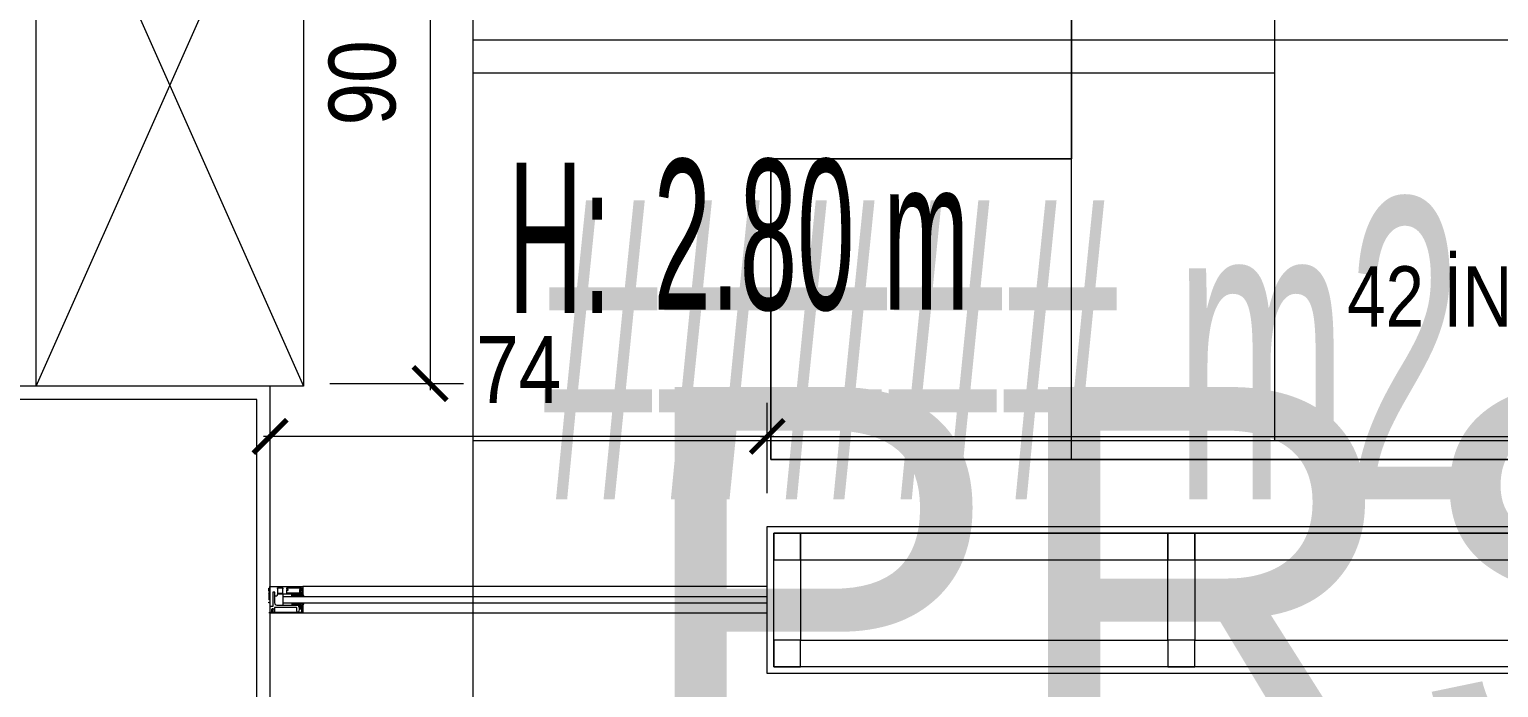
# Model space of a CAD drawing. Extents: x -9058 to 11890, y 0 to 8245.
# Drawn here: x 1791 to 2011, y 2932.7 to 3031.2 of the extents above; entities that cross this region are included whole.
import ezdxf
from ezdxf.enums import TextEntityAlignment as Align

# ---------------------------------------------------------------- set-up
doc = ezdxf.new("R2010")
doc.units = 0
doc.header["$MEASUREMENT"] = 0
doc.linetypes.add('DASHDOT', pattern=[1, 0.5, -0.25, 0, -0.25])
doc.layers.get('0').update_dxf_attribs({"color": 9, "lineweight": 9})
for name, color, linetype, lineweight in [('01', 9, 'Continuous', 9), ('05', 9, 'Continuous', 9), ('06D', 9, 'Continuous', 9), ('10', 9, 'Continuous', 9), ('11', 9, 'Continuous', 9), ('14', 9, 'Continuous', 9), ('15', 9, 'Continuous', 9), ('21_mahal200', 9, 'Continuous', 9), ('21_mahal200 @ 10 (1)', 9, 'Continuous', 9), ('21_mahal200 @ 10 (2)', 9, 'Continuous', 9), ('21_mahal200 @ 20', 9, 'Continuous', 9)]:
    doc.layers.add(name, color=color, linetype=linetype, lineweight=lineweight)
doc.styles.add('Arial', font='arial.ttf', dxfattribs={"height": 2.5})
doc.styles.add('MuuM_TEXT-STANDART', font='ARIALN.TTF')
doc.dimstyles.new('MuuM_DIM50', dxfattribs={"dimscale": 5, "dimtxt": 2, "dimasz": 1, "dimexe": 1, "dimexo": 1, "dimgap": 1, "dimtad": 1, "dimdec": 1, "dimrnd": 1, "dimdsep": 46, "dimtxsty": 'MuuM_TEXT-STANDART', "dimblk": 'ARCHTICK', "dimcen": 0, "dimdle": 0.2, "dimclrd": 256, "dimclre": 256, "dimclrt": 256, "dimadec": 0, "dimazin": 0, "dimtfac": 5, "dimtdec": 1, "dimtix": 1, "dimtmove": 2, "dimatfit": 3, "dimldrblk": 'DOT', "dimfxl": 5, "dimfxlon": 1, "dimtolj": 1, "dimlwd": -1, "dimlwe": -1, "dimarcsym": 0})
pattern_1 = [(45, (2431.60318, 5119.4504), (0.0883883476, -0.0883883476), []), (315, (2431.60318, 5119.4504), (-0.0883883476, -0.0883883476), [])]

# ---------------------------------------------------------------- blocks, each defined once
blk = doc.blocks.new('0a_roomno2')
blk.add_lwpolyline([(30, -16), (0, -16), (0, 0), (30, 0)], close=True)
for points in [[(0, -5), (30, -5)], [(12, -5), (12, -16)], [(12, -10.5), (0, -10.5)]]:
    blk.add_lwpolyline(points)
at = {"style": 'MuuM_TEXT-STANDART', "width": 0.6}
blk.add_text('H:', height=2.25, dxfattribs=at).set_placement((0.525, -12.962), align=Align.MIDDLE_LEFT)
at = {"style": 'Arial'}
blk.add_attdef('ODANO', (0, 1.505), '', height=3, dxfattribs=at)
blk.add_attdef('MEKANADI', text='', height=3, dxfattribs=at).set_placement((0.525, -4.75), align=Align.BOTTOM_LEFT)
at = {"style": 'MuuM_TEXT-STANDART', "width": 0.6}
for tag, p in [('YER01', (15, -7)), ('TAVAN01', (20.625, -7)), ('DUVAR01', (26.25, -7)), ('YER02', (15, -10.375)), ('TAVAN02', (20.625, -10.375)), ('DUVAR02', (26.25, -10.375)), ('YER03', (15, -13.75)), ('TAVAN03', (20.625, -13.75)), ('DUVAR03', (26.25, -13.75))]:
    blk.add_attdef(tag, text='', height=2.25, dxfattribs=at).set_placement(p, align=Align.MIDDLE_CENTER)
at = {"style": 'MuuM_TEXT-STANDART'}
blk.add_attdef('M2', text='', height=2.25, dxfattribs=at).set_placement((1.323, -7.805), align=Align.MIDDLE_LEFT)
at = {"style": 'MuuM_TEXT-STANDART', "width": 0.6}
blk.add_attdef('TEMIZTAVANYUKSEKLIGI', text='', height=2.25, dxfattribs=at).set_placement((2.7, -13.162), align=Align.MIDDLE_LEFT)
blk = doc.blocks.new('*U1871')
at = {"layer": '21_mahal200 @ 20'}
ref = blk.add_blockref('0a_roomno2', (1857.47, 2882.62), dxfattribs=dict(at, xscale=20, yscale=20, zscale=20))
ref.add_attrib('ODANO', ' PRS-ZK-12', (1857.47, 2917.72), dxfattribs={"layer": '0', "height": 60, "style": 'Arial'})
blk = doc.blocks.new('*U1872')
at = {"layer": '21_mahal200 @ 10 (1)'}
ref = blk.add_blockref('0a_roomno2', (1857.47, 3129.66), dxfattribs=dict(at, xscale=10, yscale=10, zscale=10))
ref.add_attrib('TEMIZTAVANYUKSEKLIGI', '2.80 m', dxfattribs={"layer": '0', "height": 22.5, "style": 'MuuM_TEXT-STANDART', "width": 0.6}).set_placement((1884.47, 3000.54), align=Align.MIDDLE_LEFT)
at = {"layer": '21_mahal200 @ 10 (2)'}
ref = blk.add_blockref('0a_roomno2', (1857.47, 3129.66), dxfattribs=dict(at, xscale=10, yscale=10, zscale=10))
ref.add_attrib('TEMIZTAVANYUKSEKLIGI', '2.80 m', dxfattribs={"layer": '0', "height": 22.5, "style": 'MuuM_TEXT-STANDART', "width": 0.6}).set_placement((1884.47, 3000.54), align=Align.MIDDLE_LEFT)
at = {"layer": '21_mahal200 @ 20'}
ref = blk.add_blockref('0a_roomno2', (1857.47, 3129.66), dxfattribs=dict(at, xscale=20, yscale=20, zscale=20))
ref.add_attrib('M2', '##### m2', dxfattribs={"layer": '0', "height": 45, "style": 'MuuM_TEXT-STANDART', "width": 0.6}).set_placement((1867.97, 2983.41), align=Align.MIDDLE_LEFT)
blk = doc.blocks.new('erederte')
at = {"layer": '10'}
for points in [[(285.24, 2955.86), (285.24, 2951.86), (289.24, 2951.86), (289.24, 2955.86)], [(289.24, 2951.86), (344.24, 2951.86), (344.24, 2955.86), (289.24, 2955.86)], [(344.24, 2955.86), (344.24, 2951.86), (348.24, 2951.86), (348.24, 2955.86)], [(348.24, 2951.86), (404.24, 2951.86), (404.24, 2955.86), (348.24, 2955.86)], [(285.24, 2951.86), (289.24, 2951.86), (289.24, 2939.86), (285.24, 2939.86)], [(344.24, 2951.86), (348.24, 2951.86), (348.24, 2939.86), (344.24, 2939.86)], [(285.24, 2939.86), (285.24, 2935.86), (289.24, 2935.86), (289.24, 2939.86)], [(289.24, 2939.86), (344.24, 2939.86), (344.24, 2935.86), (289.24, 2935.86)], [(344.24, 2939.86), (344.24, 2935.86), (348.24, 2935.86), (348.24, 2939.86)], [(348.24, 2939.86), (404.24, 2939.86), (404.24, 2935.86), (348.24, 2935.86)]]:
    blk.add_lwpolyline(points, close=True, dxfattribs=at)
at = {"layer": '11'}
for points in [[(284.24, 2956.86), (599.24, 2956.86), (599.24, 2934.86), (284.24, 2934.86)], [(285.24, 2955.86), (598.24, 2955.86), (598.24, 2935.86), (285.24, 2935.86)]]:
    blk.add_lwpolyline(points, close=True, dxfattribs=at)
blk = doc.blocks.new('_ArchTick')
at = {"color": 0, "linetype": 'ByBlock', "const_width": 0.15}
blk.add_lwpolyline([(-0.5, -0.5), (0.5, 0.5)], dxfattribs=at)
blk = doc.blocks.new('*D1731')
at = {"transparency": 16777216}
for p, q in [((1827.06, 2961.86), (1827.06, 2975.33)), ((1901.5, 2961.86), (1901.5, 2975.33)), ((1902.5, 2970.33), (1826.06, 2970.33))]:
    blk.add_line(p, q, dxfattribs=at)
at = {"transparency": 16777216, "xscale": 5, "yscale": 5, "zscale": 5, "rotation": 180}
blk.add_blockref('_ArchTick', (1827.06, 2970.33), dxfattribs=at)
at = {"transparency": 16777216, "xscale": 5, "yscale": 5, "zscale": 5}
blk.add_blockref('_ArchTick', (1901.5, 2970.33), dxfattribs=at)
at = {"transparency": 16777216, "insert": (1864.28, 2980.33), "char_height": 10, "attachment_point": 5, "style": 'MuuM_TEXT-STANDART'}
blk.add_mtext('\\A1;74', dxfattribs=at)
blk = doc.blocks.new('_Dot')
at = {"color": 0, "linetype": 'ByBlock', "lineweight": -2}
blk.add_line((-0.5, 0), (-1, 0), dxfattribs=at)
at = {"color": 0, "linetype": 'ByBlock', "const_width": 0.5}
blk.add_lwpolyline([(-0.25, 0, 1), (0.25, 0, 1)], format="xyb", close=True, dxfattribs=at)
blk = doc.blocks.new('DOT')
at = {"color": 0, "linetype": 'ByBlock'}
blk.add_line((-0.5, 0), (-1, 0), dxfattribs=at)
at = {"color": 0, "linetype": 'ByBlock', "const_width": 0.5}
blk.add_lwpolyline([(-0.25, 0, 1), (0.25, 0, 1)], format="xyb", close=True, dxfattribs=at)
blk = doc.blocks.new('*D1732')
at = {"transparency": 16777216}
for p, q in [((1901.5, 2961.86), (1901.5, 2975.33)), ((2216.5, 2961.86), (2216.5, 2975.33)), ((1900.5, 2970.33), (2217.5, 2970.33))]:
    blk.add_line(p, q, dxfattribs=at)
at = {"transparency": 16777216, "xscale": 5, "yscale": 5, "zscale": 5, "rotation": 180}
blk.add_blockref('_ArchTick', (1901.5, 2970.33), dxfattribs=at)
at = {"transparency": 16777216, "xscale": 5, "yscale": 5, "zscale": 5}
blk.add_blockref('_ArchTick', (2216.5, 2970.33), dxfattribs=at)
at = {"transparency": 16777216, "insert": (2059, 2980.43), "char_height": 10, "attachment_point": 5, "style": 'MuuM_TEXT-STANDART'}
blk.add_mtext('\\A1;315', dxfattribs=at)
blk = doc.blocks.new('zazazas')
at = {"layer": '05'}
for points in [[(1478.24, 2878.15), (1518.24, 2878.15), (1518.24, 2788.15), (1478.24, 2788.15)], [(1478.24, 2788.15), (1518.24, 2788.15), (1518.24, 2698.15), (1478.24, 2698.15)]]:
    blk.add_lwpolyline(points, close=True, dxfattribs=at)
for points in [[(1478.24, 2878.15), (1518.24, 2788.15)], [(1518.24, 2878.15), (1478.24, 2788.15)], [(1478.24, 2788.15), (1518.24, 2698.15)], [(1478.24, 2698.15), (1518.24, 2788.15)]]:
    blk.add_lwpolyline(points, dxfattribs=at)
blk = doc.blocks.new('*D1586')
at = {"transparency": 16777216}
for p, q in [((1851.02, 3069.23), (1851.02, 2977.23)), ((1836.02, 3068.23), (1856.02, 3068.23)), ((1836.02, 2978.23), (1856.02, 2978.23))]:
    blk.add_line(p, q, dxfattribs=at)
at = {"transparency": 16777216, "xscale": 5, "yscale": 5, "zscale": 5}
for p, rotation in [((1851.02, 3068.23), 90), ((1851.02, 2978.23), 270)]:
    blk.add_blockref('_ArchTick', p, dxfattribs=dict(at, rotation=rotation))
at = {"transparency": 16777216, "insert": (1840.91, 3023.23), "char_height": 10, "attachment_point": 5, "rotation": 90, "style": 'MuuM_TEXT-STANDART'}
blk.add_mtext('\\A1;90', dxfattribs=at)
blk = doc.blocks.new('porsche_mobilya_2')
for points in [[(2030.06, 4892.71), (1890.06, 4892.71), (1890.06, 4847.71), (1935.06, 4847.71)], [(1935.06, 4892.71), (1935.06, 4712.71), (2030.06, 4712.71), (2030.06, 4892.71)], [(2057.7, 4835.19), (2057.7, 4880.19), (2102.7, 4880.19), (2102.7, 4835.19)], [(2057.7, 4771.21), (2057.7, 4726.21), (2102.7, 4726.21), (2102.7, 4771.21)]]:
    blk.add_lwpolyline(points)
for points in [[(1935.06, 4847.71), (1890.06, 4847.71), (1890.06, 4892.71), (2030.06, 4892.71), (2030.06, 4712.71), (1935.06, 4712.71)], [(2107.7, 4885.19), (2107.7, 4835.19), (2052.7, 4835.19), (2052.7, 4885.19)], [(2107.7, 4721.21), (2107.7, 4771.21), (2052.7, 4771.21), (2052.7, 4721.21)]]:
    blk.add_lwpolyline(points, close=True)

msp = doc.modelspace()

# ---------------------------------------------------------------- hatches: boundary and pattern name
at = {"layer": '10'}
h = msp.add_hatch(dxfattribs=at)
h.set_pattern_fill('NET', color=256, angle=495, style=0)
h.set_pattern_definition([(45, (2456.38278, 5125.21348), (0.0883883476, -0.0883883476), []), (315, (2456.38278, 5125.21348), (-0.0883883476, -0.0883883476), [])])
h.paths.add_polyline_path([(1826.88, 2946.95), (1826.88, 2945.88), (1827.06, 2945.88), (1827.06, 2946.95)])
h = msp.add_hatch(dxfattribs=at)
h.set_pattern_fill('NET', color=256, angle=495, style=0)
h.set_pattern_definition([(45, (2435.33038, 5127.66952), (0.0883883476, -0.0883883476), []), (315, (2435.33038, 5127.66952), (-0.0883883476, -0.0883883476), [])])
h.paths.add_polyline_path([(1830.33, 2946.7), (1830.33, 2946.38), (1831.37, 2946.38), (1831.37, 2946.7)])
h = msp.add_hatch(dxfattribs=at)
h.set_pattern_fill('NET', color=256, angle=495, style=0)
h.set_pattern_definition(pattern_1)
h.paths.add_polyline_path([(1831.5, 2946.74), (1831.56, 2946.74), (1831.59, 2946.85), (1831.59, 2946.9), (1831.57, 2946.9), (1831.57, 2947.02), (1831.86, 2947.02), (1831.86, 2946.9), (1831.82, 2946.9), (1831.87, 2946.74), (1831.95, 2946.75), (1832.13, 2946.38), (1832.02, 2946.38), (1832.02, 2946.43), (1831.86, 2946.62, -0.2599), (1831.78, 2946.38), (1831.53, 2946.38, -0.382682)])
h.paths.add_polyline_path([(1831.74, 2946.62), (1831.55, 2946.62, 2.16717)], flags=16)
h = msp.add_hatch(dxfattribs=at)
h.set_pattern_fill('NET', color=256, angle=495, style=0)
h.set_pattern_definition([(45, (2435.33038, 5121.16039), (0.0883883476, -0.0883883476), []), (315, (2435.33038, 5121.16039), (-0.0883883476, -0.0883883476), [])])
h.paths.add_polyline_path([(1830.33, 2945.34), (1830.33, 2945.05), (1831.37, 2945.05), (1831.37, 2945.34)])
h = msp.add_hatch(dxfattribs=at)
h.set_pattern_fill('NET', color=256, angle=495, style=0)
h.set_pattern_definition(pattern_1)
h.paths.add_polyline_path([(1831.5, 2944.98), (1831.56, 2944.98), (1831.59, 2944.87), (1831.59, 2944.82), (1831.57, 2944.82), (1831.57, 2944.7), (1831.86, 2944.7), (1831.86, 2944.82), (1831.82, 2944.82), (1831.87, 2944.98), (1831.95, 2944.97), (1832.13, 2945.34), (1832.02, 2945.34), (1832.02, 2945.3), (1831.86, 2945.11, 0.2599), (1831.78, 2945.34), (1831.53, 2945.34, 0.382682)])
h.paths.add_polyline_path([(1831.74, 2945.1), (1831.55, 2945.1, -2.16717)], flags=16)

# ---------------------------------------------------------------- linework, layer by layer
at = {"layer": '01'}
msp.add_lwpolyline([(1765.06, 2915.87), (1825.06, 2915.87), (1825.06, 2975.87), (1765.06, 2975.87)], close=True, dxfattribs=at)
at = {"layer": '06D'}
for p, q in [((1901.5, 2947.86), (1831.96, 2947.86)), ((1901.5, 2943.86), (1831.95, 2943.86))]:
    msp.add_line(p, q, dxfattribs=at)
at = {"layer": '10'}
for points in [[(1827.06, 2944.89), (1827.06, 2945.41), (1826.88, 2945.41), (1826.88, 2945.55), (1827.06, 2945.55), (1827.06, 2947.19), (1826.88, 2947.19), (1826.88, 2947.62), (1827, 2947.62), (1827, 2947.86), (1831.96, 2947.86), (1831.96, 2946.74), (1831.86, 2946.74), (1831.81, 2946.92), (1831.87, 2946.92), (1831.87, 2947.29), (1831.59, 2947.29), (1831.59, 2946.74), (1831.44, 2946.74), (1831.4, 2946.7), (1828.15, 2946.7), (1828.08, 2946.4), (1827.78, 2946.4), (1827.78, 2947.01), (1827.46, 2947.01), (1827.46, 2944.89)], [(1828.91, 2946.84), (1828.23, 2946.84), (1828.23, 2947.54), (1828.16, 2947.58), (1828.16, 2947.66), (1828.96, 2947.66), (1828.96, 2947.53), (1828.91, 2947.47)]]:
    msp.add_lwpolyline(points, close=True, dxfattribs=at)
for points in [[(1827.06, 2946.95), (1826.88, 2946.95), (1826.88, 2945.88)], [(1827.06, 2945.88), (1826.88, 2945.88)], [(1828.96, 2946.7), (1828.96, 2945.05)], [(1829.71, 2947.43), (1829.55, 2947.43), (1829.55, 2947.66), (1831.75, 2947.66), (1831.75, 2947.43), (1831.45, 2947.43), (1831.45, 2946.89), (1829.55, 2946.89)], [(1830.33, 2946.36), (1830.33, 2946.7)], [(1831.37, 2946.7), (1831.37, 2946.7), (1831.37, 2946.36)], [(1831.59, 2947.02), (1831.86, 2947.02)], [(1831.86, 2946.62), (1832.02, 2946.43), (1832.02, 2946.38)], [(1831.96, 2946.74), (1832.13, 2946.38)], [(1831.8, 2944.02), (1831.8, 2944.47), (1831.48, 2944.47), (1831.48, 2944.76), (1831.4, 2944.76), (1831.5, 2944.98), (1831.56, 2944.98), (1831.59, 2944.87), (1831.59, 2944.82), (1831.57, 2944.82), (1831.57, 2944.58), (1831.86, 2944.58), (1831.86, 2944.82), (1831.82, 2944.82), (1831.87, 2944.98), (1831.95, 2944.97), (1831.95, 2943.86), (1826.99, 2943.86)], [(1830.33, 2945.36), (1830.33, 2945.05)], [(1831.4, 2944.76), (1831.37, 2944.76), (1831.37, 2945.36)], [(1831.57, 2944.7), (1831.86, 2944.7)], [(1831.86, 2945.11), (1832.02, 2945.3), (1832.02, 2945.34)], [(1831.95, 2944.97), (1832.13, 2945.34)]]:
    msp.add_lwpolyline(points, dxfattribs=at)
for points in [[(1831.37, 2945.05), (1828.11, 2945.05, -0.414214), (1827.78, 2945.38), (1827.78, 2946.4)], [(1829.55, 2946.89), (1829.55, 2947.31), (1829.71, 2947.31, 1), (1829.71, 2947.43, -1)], [(1831.55, 2946.62), (1831.74, 2946.62, -1)], [(1826.99, 2943.86), (1826.99, 2944.01), (1827.33, 2944.01), (1827.33, 2944.49, -1), (1827.53, 2944.49)], [(1827.53, 2944.49, -0.305404), (1827.45, 2944.37, -5.773092)], [(1827.45, 2944.37), (1827.45, 2944.01), (1831.76, 2944.01), (1831.76, 2943.98, 0.561743), (1831.85, 2943.97, 0.595966), (1831.8, 2944.02, -2.204878)], [(1831.05, 2944.18), (1831.05, 2944.63, 0.414214), (1830.95, 2944.74), (1827.7, 2944.74), (1827.7, 2944.01)], [(1831.48, 2944.76), (1831.37, 2944.18, -0.833203), (1831.05, 2944.18, -0.447088)], [(1831.55, 2945.1), (1831.74, 2945.1, 1)]]:
    msp.add_lwpolyline(points, format="xyb", dxfattribs=at)
for centre, radius, start, end in [((1831.72, 2946.58), 0.273, 143.5711, 234.0262), ((1831.64, 2946.54), 0.125, 139.5402, 40.4598), ((1831.61, 2946.57), 0.253, 305.8742, 11.3324), ((1831.72, 2945.14), 0.273, 125.9738, 216.4289), ((1831.64, 2945.18), 0.125, 319.5402, 220.4598), ((1831.61, 2945.16), 0.253, 348.6676, 54.1258)]:
    msp.add_arc(centre, radius, start, end, dxfattribs=at)
at = {"layer": '14'}
msp.add_lwpolyline([(1787.06, 2913.87), (1827.06, 2913.87), (1827.06, 2977.87), (1787.06, 2977.87)], dxfattribs=at)
at = {"layer": '15'}
for p, q in [((1828.96, 2946.36), (1901.5, 2946.36)), ((1901.5, 2945.36), (1828.96, 2945.36))]:
    msp.add_line(p, q, dxfattribs=at)

# ---------------------------------------------------------------- block references
for name, p in [('zazazas', (313.82, 279.72)), ('erederte', (1617.26, 0))]:
    msp.add_blockref(name, p)
at = {"layer": '05', "xscale": -1, "rotation": 180}
msp.add_blockref('porsche_mobilya_2', (12, 7859.58), dxfattribs=at)
at = {"layer": '21_mahal200', "color": 6, "linetype": 'DASHDOT'}
for name in ['*U1872', '*U1871']:
    msp.add_blockref(name, (0, 0), dxfattribs=at)

# ---------------------------------------------------------------- texts
at = {"style": 'MuuM_TEXT-STANDART'}
msp.add_text('42 İNÇ TV', height=9.028, dxfattribs=at).set_placement((1988.33, 2986.76))

# ---------------------------------------------------------------- dimensions: what is measured, and where the dimension line sits
dim = msp.add_linear_dim(base=(1851.02, 2978.23), p1=(1827.77, 3068.23), p2=(1827.77, 2978.23), angle=90, dimstyle='MuuM_DIM50', override={"dimldrblk": 'DOT', "dimfxl": 3})
dim.commit()
dim.dimension.update_dxf_attribs({"geometry": '*D1586', "text_midpoint": (1840.91, 3023.23)})
for base, p2, picture, middle in [((1827.06, 2970.33), (1827.06, 2956.86), '*D1731', (1864.28, 2980.33)), ((2216.5, 2970.33), (2216.5, 2956.86), '*D1732', (2059, 2980.43))]:
    dim = msp.add_linear_dim(base=base, p1=(1901.5, 2956.86), p2=p2, dimstyle='MuuM_DIM50', override={"dimldrblk": 'DOT', "dimfxl": 3})
    dim.commit()
    dim.dimension.update_dxf_attribs({"geometry": picture, "text_midpoint": middle})

doc.saveas('drawing.dxf')
